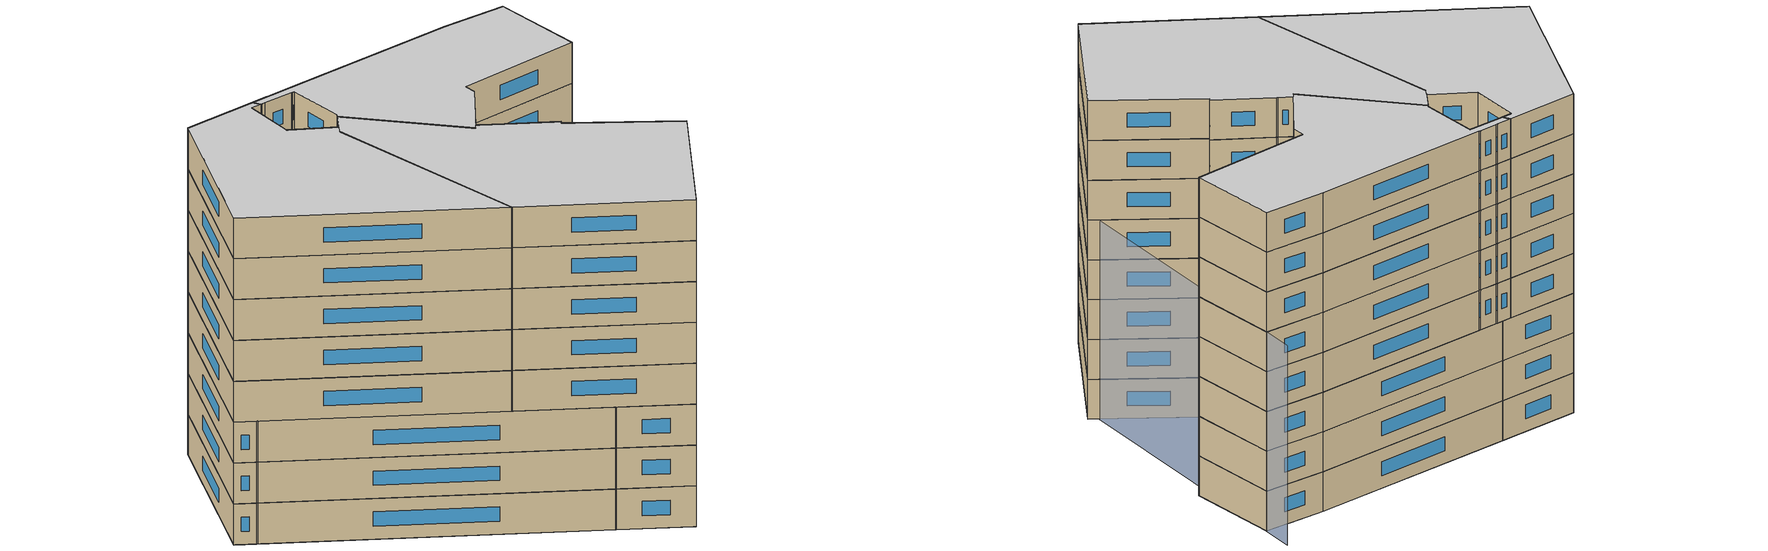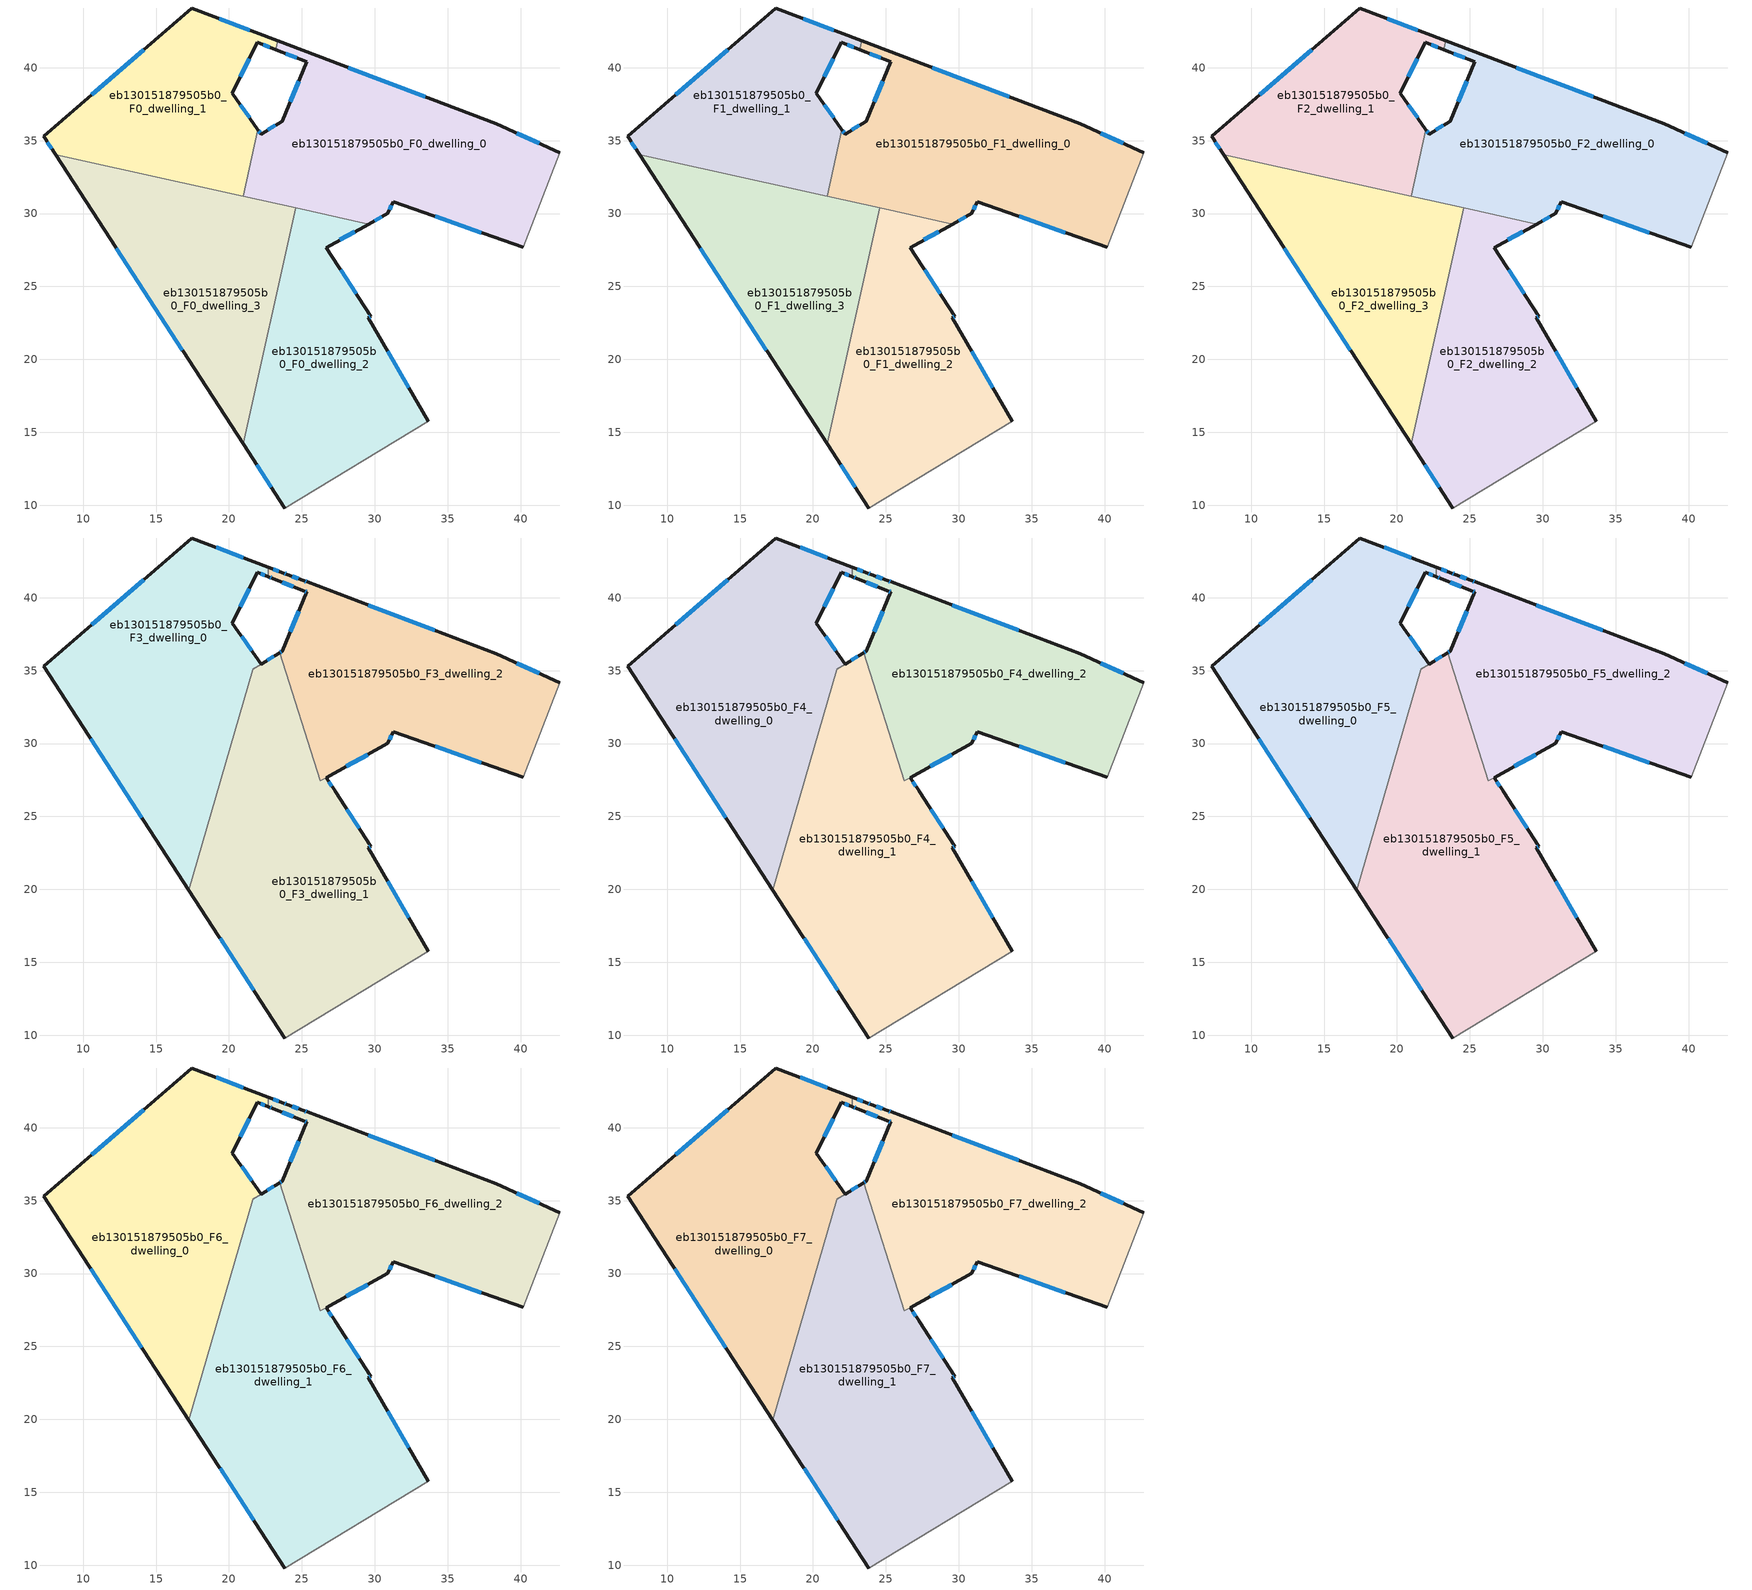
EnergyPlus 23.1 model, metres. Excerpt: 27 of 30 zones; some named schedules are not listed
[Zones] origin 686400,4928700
eb130151879505b0_F0_dwelling_0
 floor ground (EU_floor_Construction): 40.18,27.68 42.69,34.17 38.32,36.16 23.33,41.86 23.2,41.25 25.33,40.4 23.65,36.35 22.2,35.45 21.98,35.76 20.97,31.19 29.58,29.27 30.91,30.01 31.26,30.83 z0
 wall outside (EU_wall_Construction): 21.98,35.76 22.2,35.45 23.65,36.35 25.33,40.4 23.2,41.25 / 23.33,41.86 38.32,36.16 42.69,34.17 / 40.18,27.68 31.26,30.83 30.91,30.01 29.58,29.27 z0:3
 wall to eb130151879505b0_F0_dwelling_1 (EU_wall_Construction): 23.2,41.25 23.33,41.86 / 20.97,31.19 21.98,35.76 z0:3
 wall adiabatic (EU_wall_Construction): 42.69,34.17 40.18,27.68 z0:3
 wall to eb130151879505b0_F0_dwelling_2 (EU_wall_Construction): 29.58,29.27 24.57,30.39 z0:3
 wall to eb130151879505b0_F0_dwelling_3 (EU_wall_Construction): 24.57,30.39 20.97,31.19 z0:3
 window (EU_Window_Construction): 22.05,35.66 22.13,35.55 / 22.67,35.74 23.18,36.06 / 24.19,37.66 24.79,39.08 / 24.64,40.67 23.89,40.97 / 28.19,40.01 33.47,38 / 39.74,35.51 41.28,34.81 / 37.28,28.7 34.15,29.81 / 31.14,30.56 31.02,30.27 / 30.47,29.77 30.01,29.51 z0.97:2.03
eb130151879505b0_F0_dwelling_1
 floor ground (EU_floor_Construction): 20.97,31.19 21.98,35.76 20.22,38.27 21.94,41.75 23.2,41.25 23.33,41.86 17.44,44.1 7.29,35.31 8.11,34.04 z0
 wall outside (EU_wall_Construction): 23.2,41.25 21.94,41.75 20.22,38.27 21.98,35.76 / 8.11,34.04 7.29,35.31 17.44,44.1 23.33,41.86 z0:3
 wall to eb130151879505b0_F0_dwelling_3 (EU_wall_Construction): 20.97,31.19 8.11,34.04 z0:3
 window (EU_Window_Construction): 19.35,43.37 21.42,42.58 / 22.79,41.41 22.35,41.58 / 21.38,40.62 20.77,39.4 / 20.79,37.45 21.41,36.57 / 7.84,34.45 7.55,34.9 / 10.58,38.16 14.15,41.25 z0.97:2.03
eb130151879505b0_F0_dwelling_2
 floor ground (EU_floor_Construction): 33.68,15.75 29.55,22.85 29.73,22.96 26.67,27.67 29.58,29.27 24.56,30.39 20.97,14.21 23.83,9.81 z0
 wall outside (EU_wall_Construction): 23.83,9.81 20.97,14.21 / 29.58,29.27 26.67,27.67 29.73,22.96 29.55,22.85 33.68,15.75 z0:3
 wall adiabatic (EU_wall_Construction): 33.68,15.75 23.83,9.81 z0:3
 wall to eb130151879505b0_F0_dwelling_3 (EU_wall_Construction): 20.97,14.21 24.56,30.39 z0:3
 window (EU_Window_Construction): 22.91,11.24 21.9,12.79 / 28.63,28.75 27.61,28.19 / 27.66,26.14 28.74,24.48 / 29.67,22.92 29.61,22.88 / 30.88,20.55 32.34,18.05 z0.97:2.03
eb130151879505b0_F0_dwelling_3
 floor ground (EU_floor_Construction): 20.97,14.21 24.56,30.39 8.11,34.04 z0
 wall outside (EU_wall_Construction): 20.97,14.21 8.11,34.04 z0:3
 window (EU_Window_Construction): 16.8,20.64 12.28,27.61 z0.97:2.03
eb130151879505b0_F1_dwelling_0
 floor to eb130151879505b0_F0_dwelling_0 (EU_floor_Construction): 40.18,27.68 42.69,34.17 38.32,36.16 23.33,41.86 23.2,41.25 25.33,40.4 23.65,36.35 22.2,35.45 21.98,35.76 20.97,31.19 29.58,29.27 30.91,30.01 31.26,30.83 z3
 wall outside (EU_wall_Construction): 21.98,35.76 22.2,35.45 23.65,36.35 25.33,40.4 23.2,41.25 / 23.33,41.86 38.32,36.16 42.69,34.17 / 40.18,27.68 31.26,30.83 30.91,30.01 29.58,29.27 z3:6
 wall to eb130151879505b0_F1_dwelling_1 (EU_wall_Construction): 23.2,41.25 23.33,41.86 / 20.97,31.19 21.98,35.76 z3:6
 wall adiabatic (EU_wall_Construction): 42.69,34.17 40.18,27.68 z3:6
 wall to eb130151879505b0_F1_dwelling_2 (EU_wall_Construction): 29.58,29.27 24.57,30.39 z3:6
 wall to eb130151879505b0_F1_dwelling_3 (EU_wall_Construction): 24.57,30.39 20.97,31.19 z3:6
 window (EU_Window_Construction): 22.05,35.66 22.13,35.55 / 22.67,35.74 23.18,36.06 / 24.19,37.66 24.79,39.08 / 24.64,40.67 23.89,40.97 / 28.19,40.01 33.47,38 / 39.74,35.51 41.28,34.81 / 37.28,28.7 34.15,29.81 / 31.14,30.56 31.02,30.27 / 30.47,29.77 30.01,29.51 z3.97:5.03
eb130151879505b0_F1_dwelling_1
 floor to eb130151879505b0_F0_dwelling_1 (EU_floor_Construction): 20.97,31.19 21.98,35.76 20.22,38.27 21.94,41.75 23.2,41.25 23.33,41.86 17.44,44.1 7.29,35.31 8.11,34.04 z3
 wall outside (EU_wall_Construction): 23.2,41.25 21.94,41.75 20.22,38.27 21.98,35.76 / 8.11,34.04 7.29,35.31 17.44,44.1 23.33,41.86 z3:6
 wall to eb130151879505b0_F1_dwelling_3 (EU_wall_Construction): 20.97,31.19 8.11,34.04 z3:6
 window (EU_Window_Construction): 19.35,43.37 21.42,42.58 / 22.79,41.41 22.35,41.58 / 21.38,40.62 20.77,39.4 / 20.79,37.45 21.41,36.57 / 7.84,34.45 7.55,34.9 / 10.58,38.16 14.15,41.25 z3.97:5.03
eb130151879505b0_F1_dwelling_2
 floor to eb130151879505b0_F0_dwelling_2 (EU_floor_Construction): 33.68,15.75 29.55,22.85 29.73,22.96 26.67,27.67 29.58,29.27 24.56,30.39 20.97,14.21 23.83,9.81 z3
 wall outside (EU_wall_Construction): 23.83,9.81 20.97,14.21 / 29.58,29.27 26.67,27.67 29.73,22.96 29.55,22.85 33.68,15.75 z3:6
 wall adiabatic (EU_wall_Construction): 33.68,15.75 23.83,9.81 z3:6
 wall to eb130151879505b0_F1_dwelling_3 (EU_wall_Construction): 20.97,14.21 24.56,30.39 z3:6
 window (EU_Window_Construction): 22.91,11.24 21.9,12.79 / 28.63,28.75 27.61,28.19 / 27.66,26.14 28.74,24.48 / 29.67,22.92 29.61,22.88 / 30.88,20.55 32.34,18.05 z3.97:5.03
eb130151879505b0_F1_dwelling_3
 floor to eb130151879505b0_F0_dwelling_3 (EU_floor_Construction): 20.97,14.21 24.56,30.39 8.11,34.04 z3
 wall outside (EU_wall_Construction): 20.97,14.21 8.11,34.04 z3:6
 window (EU_Window_Construction): 16.8,20.64 12.28,27.61 z3.97:5.03
eb130151879505b0_F2_dwelling_0
 floor to eb130151879505b0_F1_dwelling_0 (EU_floor_Construction): 40.18,27.68 42.69,34.17 38.32,36.16 23.33,41.86 23.2,41.25 25.33,40.4 23.65,36.35 22.2,35.45 21.98,35.76 20.97,31.19 29.58,29.27 30.91,30.01 31.26,30.83 z6
 wall outside (EU_wall_Construction): 21.98,35.76 22.2,35.45 23.65,36.35 25.33,40.4 23.2,41.25 / 23.33,41.86 38.32,36.16 42.69,34.17 / 40.18,27.68 31.26,30.83 30.91,30.01 29.58,29.27 z6:9
 wall to eb130151879505b0_F2_dwelling_1 (EU_wall_Construction): 23.2,41.25 23.33,41.86 / 20.97,31.19 21.98,35.76 z6:9
 wall adiabatic (EU_wall_Construction): 42.69,34.17 40.18,27.68 z6:9
 wall to eb130151879505b0_F2_dwelling_2 (EU_wall_Construction): 29.58,29.27 24.57,30.39 z6:9
 wall to eb130151879505b0_F2_dwelling_3 (EU_wall_Construction): 24.57,30.39 20.97,31.19 z6:9
 window (EU_Window_Construction): 22.05,35.66 22.13,35.55 / 22.67,35.74 23.18,36.06 / 24.19,37.66 24.79,39.08 / 24.64,40.67 23.89,40.97 / 28.19,40.01 33.47,38 / 39.74,35.51 41.28,34.81 / 37.28,28.7 34.15,29.81 / 31.14,30.56 31.02,30.27 / 30.47,29.77 30.01,29.51 z6.97:8.03
eb130151879505b0_F2_dwelling_1
 floor to eb130151879505b0_F1_dwelling_1 (EU_floor_Construction): 20.97,31.19 21.98,35.76 20.22,38.27 21.94,41.75 23.2,41.25 23.33,41.86 17.44,44.1 7.29,35.31 8.11,34.04 z6
 wall outside (EU_wall_Construction): 23.2,41.25 21.94,41.75 20.22,38.27 21.98,35.76 / 8.11,34.04 7.29,35.31 17.44,44.1 23.33,41.86 z6:9
 wall to eb130151879505b0_F2_dwelling_3 (EU_wall_Construction): 20.97,31.19 8.11,34.04 z6:9
 window (EU_Window_Construction): 19.35,43.37 21.42,42.58 / 22.79,41.41 22.35,41.58 / 21.38,40.62 20.77,39.4 / 20.79,37.45 21.41,36.57 / 7.84,34.45 7.55,34.9 / 10.58,38.16 14.15,41.25 z6.97:8.03
eb130151879505b0_F2_dwelling_2
 floor to eb130151879505b0_F1_dwelling_2 (EU_floor_Construction): 33.68,15.75 29.55,22.85 29.73,22.96 26.67,27.67 29.58,29.27 24.56,30.39 20.97,14.21 23.83,9.81 z6
 wall outside (EU_wall_Construction): 23.83,9.81 20.97,14.21 / 29.58,29.27 26.67,27.67 29.73,22.96 29.55,22.85 33.68,15.75 z6:9
 wall adiabatic (EU_wall_Construction): 33.68,15.75 23.83,9.81 z6:9
 wall to eb130151879505b0_F2_dwelling_3 (EU_wall_Construction): 20.97,14.21 24.56,30.39 z6:9
 window (EU_Window_Construction): 22.91,11.24 21.9,12.79 / 28.63,28.75 27.61,28.19 / 27.66,26.14 28.74,24.48 / 29.67,22.92 29.61,22.88 / 30.88,20.55 32.34,18.05 z6.97:8.03
eb130151879505b0_F2_dwelling_3
 floor to eb130151879505b0_F1_dwelling_3 (EU_floor_Construction): 20.97,14.21 24.56,30.39 8.11,34.04 z6
 wall outside (EU_wall_Construction): 20.97,14.21 8.11,34.04 z6:9
 window (EU_Window_Construction): 16.8,20.64 12.28,27.61 z6.97:8.03
eb130151879505b0_F3_dwelling_0
 floor to eb130151879505b0_F2_dwelling_1 (EU_floor_Construction): 20.52,31.28 21.62,35.08 21.87,35.23 21.98,35.76 20.22,38.27 21.94,41.75 22.68,41.45 22.68,42.1 17.44,44.1 7.29,35.31 8.11,34.04 z9
 floor to eb130151879505b0_F2_dwelling_3 (EU_floor_Construction): 17.25,19.95 20.52,31.28 8.11,34.04 z9
 floor to eb130151879505b0_F2_dwelling_0 (EU_floor_Construction): 22.15,35.41 22.2,35.45 21.98,35.76 21.87,35.23 z9
 wall outside (EU_wall_Construction): 22.68,41.45 21.94,41.75 20.22,38.27 22.2,35.45 / 17.25,19.95 7.29,35.31 17.44,44.1 22.68,42.1 z9:12
 wall to eb130151879505b0_F3_dwelling_2 (EU_wall_Construction): 22.68,42.1 22.68,41.45 z9:12
 wall to eb130151879505b0_F3_dwelling_1 (EU_wall_Construction): 22.2,35.45 21.62,35.08 17.25,19.95 z9:12
 window (EU_Window_Construction): 22.44,41.55 22.18,41.65 / 21.38,40.62 20.77,39.4 / 20.86,37.35 21.56,36.36 / 14.02,24.93 10.52,30.33 / 10.58,38.16 14.15,41.25 / 19.14,43.45 20.98,42.75 z9.97:11.03
eb130151879505b0_F3_dwelling_1
 floor to eb130151879505b0_F2_dwelling_2 (EU_floor_Construction): 33.68,15.75 29.55,22.85 29.73,22.96 27.28,26.72 27.24,26.79 26.67,27.67 26.25,27.44 25.38,30.21 24.56,30.39 20.98,14.21 23.83,9.81 z9
 floor to eb130151879505b0_F2_dwelling_0 (EU_floor_Construction): 25.38,30.21 23.48,36.24 22.2,35.45 21.87,35.23 20.97,31.19 z9
 floor to eb130151879505b0_F2_dwelling_1 (EU_floor_Construction): 20.97,31.19 21.87,35.23 21.62,35.08 20.52,31.28 z9
 floor to eb130151879505b0_F2_dwelling_3 (EU_floor_Construction): 20.98,14.21 24.56,30.39 20.52,31.28 17.25,19.95 z9
 wall outside (EU_wall_Construction): 23.83,9.81 17.25,19.95 / 22.21,35.45 23.48,36.24 / 26.67,27.67 27.24,26.79 27.28,26.72 29.73,22.96 29.55,22.85 33.68,15.75 z9:12
 wall adiabatic (EU_wall_Construction): 33.68,15.75 23.83,9.81 z9:12
 wall to eb130151879505b0_F3_dwelling_2 (EU_wall_Construction): 23.48,36.24 26.25,27.44 26.67,27.67 z9:12
 window (EU_Window_Construction): 29.67,22.92 29.61,22.88 / 30.88,20.55 32.34,18.05 / 21.7,13.1 19.39,16.66 / 22.62,35.71 23.07,35.99 / 26.85,27.38 27.05,27.07 / 28.08,25.5 28.94,24.18 z9.97:11.03
eb130151879505b0_F3_dwelling_2
 floor to eb130151879505b0_F2_dwelling_0 (EU_floor_Construction): 40.18,27.68 42.69,34.17 38.32,36.16 25.35,41.09 25.17,41.16 23.93,41.63 23.76,41.69 23.33,41.85 23.2,41.25 25.09,40.49 25.15,40.47 25.33,40.4 23.65,36.35 23.48,36.24 25.38,30.21 29.58,29.27 30.91,30.01 31.26,30.83 z9
 floor to eb130151879505b0_F2_dwelling_1 (EU_floor_Construction): 23.2,41.25 23.33,41.85 22.68,42.1 22.68,41.45 22.7,41.45 22.83,41.39 22.96,41.34 z9
 floor to eb130151879505b0_F2_dwelling_2 (EU_floor_Construction): 29.58,29.27 25.38,30.21 26.25,27.44 z9
 wall outside (EU_wall_Construction): 23.48,36.24 23.65,36.35 25.33,40.4 25.2,40.45 25.09,40.49 22.96,41.34 22.76,41.42 22.68,41.45 / 22.68,42.1 23.76,41.69 23.93,41.63 25.17,41.16 25.35,41.09 38.32,36.16 42.69,34.17 / 40.18,27.68 31.26,30.83 30.91,30.01 26.66,27.67 z9:12
 wall adiabatic (EU_wall_Construction): 42.69,34.17 40.18,27.68 z9:12
 window (EU_Window_Construction): 23.53,36.28 23.59,36.31 / 24.19,37.66 24.79,39.08 / 25.29,40.41 25.24,40.43 / 24.4,40.77 23.66,41.06 / 22.9,41.37 22.82,41.39 / 23.03,41.97 23.41,41.82 / 23.82,41.67 23.88,41.65 / 24.33,41.48 24.77,41.31 / 25.23,41.14 25.29,41.11 / 29.56,39.49 34.12,37.76 / 39.74,35.51 41.28,34.81 / 37.28,28.7 34.15,29.81 / 31.14,30.56 31.02,30.27 / 29.53,29.25 28.04,28.43 z9.97:11.03
eb130151879505b0_F4_dwelling_0
 floor to eb130151879505b0_F3_dwelling_0 (EU_floor_Construction): 17.25,19.95 21.62,35.08 22.2,35.45 20.22,38.27 21.94,41.75 22.68,41.45 22.68,42.1 17.44,44.1 7.29,35.31 z12
 wall outside (EU_wall_Construction): 22.68,41.45 21.94,41.75 20.22,38.27 22.2,35.45 / 17.25,19.95 7.29,35.31 17.44,44.1 22.68,42.1 z12:15
 wall to eb130151879505b0_F4_dwelling_2 (EU_wall_Construction): 22.68,42.1 22.68,41.45 z12:15
 wall to eb130151879505b0_F4_dwelling_1 (EU_wall_Construction): 22.2,35.45 21.62,35.08 17.25,19.95 z12:15
 window (EU_Window_Construction): 22.44,41.55 22.18,41.65 / 21.38,40.62 20.77,39.4 / 20.86,37.35 21.56,36.36 / 14.02,24.93 10.52,30.33 / 10.58,38.16 14.15,41.25 / 19.14,43.45 20.98,42.75 z12.97:14.03
eb130151879505b0_F4_dwelling_1
 floor to eb130151879505b0_F3_dwelling_1 (EU_floor_Construction): 33.68,15.75 29.55,22.85 29.73,22.96 27.28,26.72 27.24,26.79 26.67,27.67 26.25,27.44 23.48,36.24 22.21,35.45 21.62,35.08 17.25,19.95 23.83,9.81 z12
 wall outside (EU_wall_Construction): 23.83,9.81 17.25,19.95 / 22.21,35.45 23.48,36.24 / 26.67,27.67 27.24,26.79 27.28,26.72 29.73,22.96 29.55,22.85 33.68,15.75 z12:15
 wall adiabatic (EU_wall_Construction): 33.68,15.75 23.83,9.81 z12:15
 wall to eb130151879505b0_F4_dwelling_2 (EU_wall_Construction): 23.48,36.24 26.25,27.44 26.67,27.67 z12:15
 window (EU_Window_Construction): 29.67,22.92 29.61,22.88 / 30.88,20.55 32.34,18.05 / 21.7,13.1 19.39,16.66 / 22.62,35.71 23.07,35.99 / 26.85,27.38 27.05,27.07 / 28.08,25.5 28.94,24.18 z12.97:14.03
eb130151879505b0_F4_dwelling_2
 floor to eb130151879505b0_F3_dwelling_2 (EU_floor_Construction): 40.18,27.68 42.69,34.17 38.32,36.16 25.35,41.09 25.17,41.16 23.93,41.63 23.76,41.69 22.68,42.1 22.68,41.45 22.76,41.42 22.96,41.34 25.09,40.49 25.2,40.45 25.33,40.4 23.65,36.35 23.48,36.24 26.25,27.44 30.91,30.01 31.26,30.83 z12
 wall outside (EU_wall_Construction): 23.48,36.24 23.65,36.35 25.33,40.4 25.2,40.45 25.09,40.49 22.96,41.34 22.76,41.42 22.68,41.45 / 22.68,42.1 23.76,41.69 23.93,41.63 25.17,41.16 25.35,41.09 38.32,36.16 42.69,34.17 / 40.18,27.68 31.26,30.83 30.91,30.01 26.66,27.67 z12:15
 wall adiabatic (EU_wall_Construction): 42.69,34.17 40.18,27.68 z12:15
 window (EU_Window_Construction): 23.53,36.28 23.59,36.31 / 24.19,37.66 24.79,39.08 / 25.29,40.41 25.24,40.43 / 24.4,40.77 23.66,41.06 / 22.9,41.37 22.82,41.39 / 23.03,41.97 23.41,41.82 / 23.82,41.67 23.88,41.65 / 24.33,41.48 24.77,41.31 / 25.23,41.14 25.29,41.11 / 29.56,39.49 34.12,37.76 / 39.74,35.51 41.28,34.81 / 37.28,28.7 34.15,29.81 / 31.14,30.56 31.02,30.27 / 29.53,29.25 28.04,28.43 z12.97:14.03
eb130151879505b0_F5_dwelling_0
 floor to eb130151879505b0_F4_dwelling_0 (EU_floor_Construction): 17.25,19.95 21.62,35.08 22.2,35.45 20.22,38.27 21.94,41.75 22.68,41.45 22.68,42.1 17.44,44.1 7.29,35.31 z15
 wall outside (EU_wall_Construction): 22.68,41.45 21.94,41.75 20.22,38.27 22.2,35.45 / 17.25,19.95 7.29,35.31 17.44,44.1 22.68,42.1 z15:18
 wall to eb130151879505b0_F5_dwelling_2 (EU_wall_Construction): 22.68,42.1 22.68,41.45 z15:18
 wall to eb130151879505b0_F5_dwelling_1 (EU_wall_Construction): 22.2,35.45 21.62,35.08 17.25,19.95 z15:18
 window (EU_Window_Construction): 22.44,41.55 22.18,41.65 / 21.38,40.62 20.77,39.4 / 20.86,37.35 21.56,36.36 / 14.02,24.93 10.52,30.33 / 10.58,38.16 14.15,41.25 / 19.14,43.45 20.98,42.75 z15.97:17.03
eb130151879505b0_F5_dwelling_1
 floor to eb130151879505b0_F4_dwelling_1 (EU_floor_Construction): 33.68,15.75 29.55,22.85 29.73,22.96 27.28,26.72 27.24,26.79 26.67,27.67 26.25,27.44 23.48,36.24 22.21,35.45 21.62,35.08 17.25,19.95 23.83,9.81 z15
 wall outside (EU_wall_Construction): 23.83,9.81 17.25,19.95 / 22.21,35.45 23.48,36.24 / 26.67,27.67 27.24,26.79 27.28,26.72 29.73,22.96 29.55,22.85 33.68,15.75 z15:18
 wall adiabatic (EU_wall_Construction): 33.68,15.75 23.83,9.81 z15:18
 wall to eb130151879505b0_F5_dwelling_2 (EU_wall_Construction): 23.48,36.24 26.25,27.44 26.67,27.67 z15:18
 window (EU_Window_Construction): 29.67,22.92 29.61,22.88 / 30.88,20.55 32.34,18.05 / 21.7,13.1 19.39,16.66 / 22.62,35.71 23.07,35.99 / 26.85,27.38 27.05,27.07 / 28.08,25.5 28.94,24.18 z15.97:17.03
eb130151879505b0_F5_dwelling_2
 floor to eb130151879505b0_F4_dwelling_2 (EU_floor_Construction): 40.18,27.68 42.69,34.17 38.32,36.16 25.35,41.09 25.17,41.16 23.93,41.63 23.76,41.69 22.68,42.1 22.68,41.45 22.76,41.42 22.96,41.34 25.09,40.49 25.2,40.45 25.33,40.4 23.65,36.35 23.48,36.24 26.25,27.44 30.91,30.01 31.26,30.83 z15
 wall outside (EU_wall_Construction): 23.48,36.24 23.65,36.35 25.33,40.4 25.2,40.45 25.09,40.49 22.96,41.34 22.76,41.42 22.68,41.45 / 22.68,42.1 23.76,41.69 23.93,41.63 25.17,41.16 25.35,41.09 38.32,36.16 42.69,34.17 / 40.18,27.68 31.26,30.83 30.91,30.01 26.66,27.67 z15:18
 wall adiabatic (EU_wall_Construction): 42.69,34.17 40.18,27.68 z15:18
 window (EU_Window_Construction): 23.53,36.28 23.59,36.31 / 24.19,37.66 24.79,39.08 / 25.29,40.41 25.24,40.43 / 24.4,40.77 23.66,41.06 / 22.9,41.37 22.82,41.39 / 23.03,41.97 23.41,41.82 / 23.82,41.67 23.88,41.65 / 24.33,41.48 24.77,41.31 / 25.23,41.14 25.29,41.11 / 29.56,39.49 34.12,37.76 / 39.74,35.51 41.28,34.81 / 37.28,28.7 34.15,29.81 / 31.14,30.56 31.02,30.27 / 29.53,29.25 28.04,28.43 z15.97:17.03
eb130151879505b0_F6_dwelling_0
 floor to eb130151879505b0_F5_dwelling_0 (EU_floor_Construction): 17.25,19.95 21.62,35.08 22.2,35.45 20.22,38.27 21.94,41.75 22.68,41.45 22.68,42.1 17.44,44.1 7.29,35.31 z18
 wall outside (EU_wall_Construction): 22.68,41.45 21.94,41.75 20.22,38.27 22.2,35.45 / 17.25,19.95 7.29,35.31 17.44,44.1 22.68,42.1 z18:21
 wall to eb130151879505b0_F6_dwelling_2 (EU_wall_Construction): 22.68,42.1 22.68,41.45 z18:21
 wall to eb130151879505b0_F6_dwelling_1 (EU_wall_Construction): 22.2,35.45 21.62,35.08 17.25,19.95 z18:21
 window (EU_Window_Construction): 22.44,41.55 22.18,41.65 / 21.38,40.62 20.77,39.4 / 20.86,37.35 21.56,36.36 / 14.02,24.93 10.52,30.33 / 10.58,38.16 14.15,41.25 / 19.14,43.45 20.98,42.75 z18.97:20.03
eb130151879505b0_F6_dwelling_1
 floor to eb130151879505b0_F5_dwelling_1 (EU_floor_Construction): 33.68,15.75 29.55,22.85 29.73,22.96 27.28,26.72 27.24,26.79 26.67,27.67 26.25,27.44 23.48,36.24 22.21,35.45 21.62,35.08 17.25,19.95 23.83,9.81 z18
 wall outside (EU_wall_Construction): 23.83,9.81 17.25,19.95 / 22.21,35.45 23.48,36.24 / 26.67,27.67 27.24,26.79 27.28,26.72 29.73,22.96 29.55,22.85 33.68,15.75 z18:21
 wall adiabatic (EU_wall_Construction): 33.68,15.75 23.83,9.81 z18:21
 wall to eb130151879505b0_F6_dwelling_2 (EU_wall_Construction): 23.48,36.24 26.25,27.44 26.67,27.67 z18:21
 window (EU_Window_Construction): 29.67,22.92 29.61,22.88 / 30.88,20.55 32.34,18.05 / 21.7,13.1 19.39,16.66 / 22.62,35.71 23.07,35.99 / 26.85,27.38 27.05,27.07 / 28.08,25.5 28.94,24.18 z18.97:20.03
eb130151879505b0_F6_dwelling_2
 floor to eb130151879505b0_F5_dwelling_2 (EU_floor_Construction): 40.18,27.68 42.69,34.17 38.32,36.16 25.35,41.09 25.17,41.16 23.93,41.63 23.76,41.69 22.68,42.1 22.68,41.45 22.76,41.42 22.96,41.34 25.09,40.49 25.2,40.45 25.33,40.4 23.65,36.35 23.48,36.24 26.25,27.44 30.91,30.01 31.26,30.83 z18
 wall outside (EU_wall_Construction): 23.48,36.24 23.65,36.35 25.33,40.4 25.2,40.45 25.09,40.49 22.96,41.34 22.76,41.42 22.68,41.45 / 22.68,42.1 23.76,41.69 23.93,41.63 25.17,41.16 25.35,41.09 38.32,36.16 42.69,34.17 / 40.18,27.68 31.26,30.83 30.91,30.01 26.66,27.67 z18:21
 wall adiabatic (EU_wall_Construction): 42.69,34.17 40.18,27.68 z18:21
 window (EU_Window_Construction): 23.53,36.28 23.59,36.31 / 24.19,37.66 24.79,39.08 / 25.29,40.41 25.24,40.43 / 24.4,40.77 23.66,41.06 / 22.9,41.37 22.82,41.39 / 23.03,41.97 23.41,41.82 / 23.82,41.67 23.88,41.65 / 24.33,41.48 24.77,41.31 / 25.23,41.14 25.29,41.11 / 29.56,39.49 34.12,37.76 / 39.74,35.51 41.28,34.81 / 37.28,28.7 34.15,29.81 / 31.14,30.56 31.02,30.27 / 29.53,29.25 28.04,28.43 z18.97:20.03
eb130151879505b0_F7_dwelling_0
 floor to eb130151879505b0_F6_dwelling_0 (EU_floor_Construction): 17.25,19.95 21.62,35.08 22.2,35.45 20.22,38.27 21.94,41.75 22.68,41.45 22.68,42.1 17.44,44.1 7.29,35.31 z21
 wall outside (EU_wall_Construction): 22.68,41.45 21.94,41.75 20.22,38.27 22.2,35.45 / 17.25,19.95 7.29,35.31 17.44,44.1 22.68,42.1 z21:24
 wall to eb130151879505b0_F7_dwelling_2 (EU_wall_Construction): 22.68,42.1 22.68,41.45 z21:24
 wall to eb130151879505b0_F7_dwelling_1 (EU_wall_Construction): 22.2,35.45 21.62,35.08 17.25,19.95 z21:24
 window (EU_Window_Construction): 22.44,41.55 22.18,41.65 / 21.38,40.62 20.77,39.4 / 20.86,37.35 21.56,36.36 / 14.02,24.93 10.52,30.33 / 10.58,38.16 14.15,41.25 / 19.14,43.45 20.98,42.75 z21.97:23.03
 ceiling to eb130151879505b0_F8_dwelling_0 (EU_floor_Construction): 22.68,42.1 22.68,41.45 21.94,41.75 20.22,38.27 22.2,35.45 21.62,35.08 17.25,19.95 7.29,35.31 17.44,44.1 z24
eb130151879505b0_F7_dwelling_1
 floor to eb130151879505b0_F6_dwelling_1 (EU_floor_Construction): 33.68,15.75 29.55,22.85 29.73,22.96 27.28,26.72 27.24,26.79 26.67,27.67 26.25,27.44 23.48,36.24 22.21,35.45 21.62,35.08 17.25,19.95 23.83,9.81 z21
 wall outside (EU_wall_Construction): 23.83,9.81 17.25,19.95 / 22.21,35.45 23.48,36.24 / 26.67,27.67 27.24,26.79 27.28,26.72 29.73,22.96 29.55,22.85 33.68,15.75 z21:24
 wall adiabatic (EU_wall_Construction): 33.68,15.75 23.83,9.81 z21:24
 wall to eb130151879505b0_F7_dwelling_2 (EU_wall_Construction): 23.48,36.24 26.25,27.44 26.67,27.67 z21:24
 window (EU_Window_Construction): 29.67,22.92 29.61,22.88 / 30.88,20.55 32.34,18.05 / 21.7,13.1 19.39,16.66 / 22.62,35.71 23.07,35.99 / 26.85,27.38 27.05,27.07 / 28.08,25.5 28.94,24.18 z21.97:23.03
 ceiling to eb130151879505b0_F8_dwelling_1 (EU_floor_Construction): 23.48,36.24 26.25,27.44 26.67,27.67 27.24,26.79 27.28,26.72 29.73,22.96 29.55,22.85 33.68,15.75 23.83,9.81 17.25,19.95 21.62,35.08 22.21,35.45 z24
eb130151879505b0_F7_dwelling_2
 floor to eb130151879505b0_F6_dwelling_2 (EU_floor_Construction): 40.18,27.68 42.69,34.17 38.32,36.16 25.35,41.09 25.17,41.16 23.93,41.63 23.76,41.69 22.68,42.1 22.68,41.45 22.76,41.42 22.96,41.34 25.09,40.49 25.2,40.45 25.33,40.4 23.65,36.35 23.48,36.24 26.25,27.44 30.91,30.01 31.26,30.83 z21
 wall outside (EU_wall_Construction): 23.48,36.24 23.65,36.35 25.33,40.4 25.2,40.45 25.09,40.49 22.96,41.34 22.76,41.42 22.68,41.45 / 22.68,42.1 23.76,41.69 23.93,41.63 25.17,41.16 25.35,41.09 38.32,36.16 42.69,34.17 / 40.18,27.68 31.26,30.83 30.91,30.01 26.66,27.67 z21:24
 wall adiabatic (EU_wall_Construction): 42.69,34.17 40.18,27.68 z21:24
 window (EU_Window_Construction): 23.53,36.28 23.59,36.31 / 24.19,37.66 24.79,39.08 / 25.29,40.41 25.24,40.43 / 24.4,40.77 23.66,41.06 / 22.9,41.37 22.82,41.39 / 23.03,41.97 23.41,41.82 / 23.82,41.67 23.88,41.65 / 24.33,41.48 24.77,41.31 / 25.23,41.14 25.29,41.11 / 29.56,39.49 34.12,37.76 / 39.74,35.51 41.28,34.81 / 37.28,28.7 34.15,29.81 / 31.14,30.56 31.02,30.27 / 29.53,29.25 28.04,28.43 z21.97:23.03
 ceiling to eb130151879505b0_F8_dwelling_2 (EU_floor_Construction): 38.32,36.16 42.69,34.17 40.18,27.68 31.26,30.83 30.91,30.01 26.25,27.44 23.48,36.24 23.65,36.35 25.33,40.4 25.2,40.45 25.09,40.49 22.96,41.34 22.76,41.42 22.68,41.45 22.68,42.1 23.76,41.69 23.93,41.63 25.17,41.16 25.35,41.09 z24
shading: 33.27,16.43 43.86,36.36 z0:15
[Building]
EU S2 Campaign: North Axis=0; Terrain=City; Solar Distribution=FullExterior
[Site:Location]
Bologna: Latitude=44.5; Longitude=11.25; Time Zone=1; Elevation=37
[SizingPeriod:WeatherFileDays]
AnnualSizingPeriod: Begin Month=1; Begin Day of Month=1; End Month=12; End Day of Month=31; Day of Week for Start Day=Monday; Use Weather File Daylight Saving Period=No; Use Weather File Rain and Snow Indicators=No
[MATERIAL]
EU_InternalMass_Material: Roughness=MediumRough; Thickness=0.1; Conductivity=1; Density=1800; Specific Heat=900; Thermal Absorptance=0.9; Solar Absorptance=0.7; Visible Absorptance=0.7
[MATERIAL:NOMASS] Roughness=MediumRough; Thermal Absorptance=0.9; Solar Absorptance=0.7; Visible Absorptance=0.7
Name | Thermal Resistance
EU_wall_NoMass | 0.779417
EU_floor_NoMass | 0.588222
[WINDOWMATERIAL:SIMPLEGLAZINGSYSTEM]
EU_Window_SimpleGlazing: UFactor=5.16242; Solar Heat Gain Coefficient=0.85; Visible Transmittance=0.85
[CONSTRUCTION]
EU_wall_Construction: EU_wall_NoMass
EU_floor_Construction: EU_floor_NoMass
EU_InternalMass_Construction: EU_InternalMass_Material
EU_Window_Construction: EU_Window_SimpleGlazing
[ZONE] Type=1; Multiplier=1; Ceiling Height=autocalculate; Floor Area=autocalculate; Part of Total Floor Area=Yes
Name | Volume
eb130151879505b0_F0_dwelling_0; eb130151879505b0_F1_dwelling_0; eb130151879505b0_F2_dwelling_0 | 498.383
eb130151879505b0_F3_dwelling_0; eb130151879505b0_F4_dwelling_0; eb130151879505b0_F5_dwelling_0; eb130151879505b0_F6_dwelling_0; eb130151879505b0_F7_dwelling_0 | 559.162
eb130151879505b0_F0_dwelling_1; eb130151879505b0_F1_dwelling_1; eb130151879505b0_F2_dwelling_1 | 339.423
eb130151879505b0_F3_dwelling_1 | 646.542
eb130151879505b0_F4_dwelling_1; eb130151879505b0_F5_dwelling_1; eb130151879505b0_F6_dwelling_1; eb130151879505b0_F7_dwelling_1 | 646.556
eb130151879505b0_F0_dwelling_2; eb130151879505b0_F1_dwelling_2; eb130151879505b0_F2_dwelling_2 | 418.902
eb130151879505b0_F3_dwelling_2; eb130151879505b0_F4_dwelling_2; eb130151879505b0_F5_dwelling_2; eb130151879505b0_F6_dwelling_2; eb130151879505b0_F7_dwelling_2 | 469.853
eb130151879505b0_F0_dwelling_3; eb130151879505b0_F1_dwelling_3; eb130151879505b0_F2_dwelling_3 | 418.91
[INTERNALMASS] Construction=EU_InternalMass_Construction
Name | Zone or ZoneList | Surface Area
eb130151879505b0_F0_dwelling_0_EU_InternalMass | eb130151879505b0_F0_dwelling_0 | 166.128
eb130151879505b0_F0_dwelling_1_EU_InternalMass | eb130151879505b0_F0_dwelling_1 | 113.141
eb130151879505b0_F0_dwelling_2_EU_InternalMass | eb130151879505b0_F0_dwelling_2 | 139.634
eb130151879505b0_F0_dwelling_3_EU_InternalMass | eb130151879505b0_F0_dwelling_3 | 139.637
eb130151879505b0_F1_dwelling_0_EU_InternalMass | eb130151879505b0_F1_dwelling_0 | 166.128
eb130151879505b0_F1_dwelling_1_EU_InternalMass | eb130151879505b0_F1_dwelling_1 | 113.141
eb130151879505b0_F1_dwelling_2_EU_InternalMass | eb130151879505b0_F1_dwelling_2 | 139.634
eb130151879505b0_F1_dwelling_3_EU_InternalMass | eb130151879505b0_F1_dwelling_3 | 139.637
eb130151879505b0_F2_dwelling_0_EU_InternalMass | eb130151879505b0_F2_dwelling_0 | 166.128
eb130151879505b0_F2_dwelling_1_EU_InternalMass | eb130151879505b0_F2_dwelling_1 | 113.141
eb130151879505b0_F2_dwelling_2_EU_InternalMass | eb130151879505b0_F2_dwelling_2 | 139.634
eb130151879505b0_F2_dwelling_3_EU_InternalMass | eb130151879505b0_F2_dwelling_3 | 139.637
eb130151879505b0_F3_dwelling_0_EU_InternalMass | eb130151879505b0_F3_dwelling_0 | 186.386
eb130151879505b0_F3_dwelling_1_EU_InternalMass | eb130151879505b0_F3_dwelling_1 | 215.523
eb130151879505b0_F3_dwelling_2_EU_InternalMass | eb130151879505b0_F3_dwelling_2 | 156.629
eb130151879505b0_F4_dwelling_0_EU_InternalMass | eb130151879505b0_F4_dwelling_0 | 186.386
eb130151879505b0_F4_dwelling_1_EU_InternalMass | eb130151879505b0_F4_dwelling_1 | 215.523
eb130151879505b0_F4_dwelling_2_EU_InternalMass | eb130151879505b0_F4_dwelling_2 | 156.629
eb130151879505b0_F5_dwelling_0_EU_InternalMass | eb130151879505b0_F5_dwelling_0 | 186.386
eb130151879505b0_F5_dwelling_1_EU_InternalMass | eb130151879505b0_F5_dwelling_1 | 215.523
eb130151879505b0_F5_dwelling_2_EU_InternalMass | eb130151879505b0_F5_dwelling_2 | 156.629
eb130151879505b0_F6_dwelling_0_EU_InternalMass | eb130151879505b0_F6_dwelling_0 | 186.386
eb130151879505b0_F6_dwelling_1_EU_InternalMass | eb130151879505b0_F6_dwelling_1 | 215.523
eb130151879505b0_F6_dwelling_2_EU_InternalMass | eb130151879505b0_F6_dwelling_2 | 156.629
eb130151879505b0_F7_dwelling_0_EU_InternalMass | eb130151879505b0_F7_dwelling_0 | 186.386
eb130151879505b0_F7_dwelling_1_EU_InternalMass | eb130151879505b0_F7_dwelling_1 | 215.523
eb130151879505b0_F7_dwelling_2_EU_InternalMass | eb130151879505b0_F7_dwelling_2 | 156.629
[OTHEREQUIPMENT] Fuel Type=Electricity; Design Level Calculation Method=Watts/Area; Power per Zone Floor Area=1; Fraction Latent=0; Fraction Radiant=0; Fraction Lost=0; Carbon Dioxide Generation Rate=0; EndUse Subcategory=EU_Step8_InternalGains
Name | Zone or ZoneList or Space or SpaceList | Schedule
EU_Step8_InternalGain_eb130151879505b0_F0_dwelling_0_f000 | eb130151879505b0_F0_dwelling_0 | EU_Step8_GainSchedule_eb130151879505b0_F0_dwelling_0_f000
EU_Step8_InternalGain_eb130151879505b0_F0_dwelling_1_f000 | eb130151879505b0_F0_dwelling_1 | EU_Step8_GainSchedule_eb130151879505b0_F0_dwelling_1_f000
EU_Step8_InternalGain_eb130151879505b0_F0_dwelling_2_f000 | eb130151879505b0_F0_dwelling_2 | EU_Step8_GainSchedule_eb130151879505b0_F0_dwelling_2_f000
EU_Step8_InternalGain_eb130151879505b0_F0_dwelling_3_f000 | eb130151879505b0_F0_dwelling_3 | EU_Step8_GainSchedule_eb130151879505b0_F0_dwelling_3_f000
EU_Step8_InternalGain_eb130151879505b0_F1_dwelling_0_f000 | eb130151879505b0_F1_dwelling_0 | EU_Step8_GainSchedule_eb130151879505b0_F1_dwelling_0_f000
EU_Step8_InternalGain_eb130151879505b0_F1_dwelling_1_f000 | eb130151879505b0_F1_dwelling_1 | EU_Step8_GainSchedule_eb130151879505b0_F1_dwelling_1_f000
EU_Step8_InternalGain_eb130151879505b0_F1_dwelling_2_f000 | eb130151879505b0_F1_dwelling_2 | EU_Step8_GainSchedule_eb130151879505b0_F1_dwelling_2_f000
EU_Step8_InternalGain_eb130151879505b0_F1_dwelling_3_f000 | eb130151879505b0_F1_dwelling_3 | EU_Step8_GainSchedule_eb130151879505b0_F1_dwelling_3_f000
EU_Step8_InternalGain_eb130151879505b0_F2_dwelling_0_f000 | eb130151879505b0_F2_dwelling_0 | EU_Step8_GainSchedule_eb130151879505b0_F2_dwelling_0_f000
EU_Step8_InternalGain_eb130151879505b0_F2_dwelling_1_f000 | eb130151879505b0_F2_dwelling_1 | EU_Step8_GainSchedule_eb130151879505b0_F2_dwelling_1_f000
EU_Step8_InternalGain_eb130151879505b0_F2_dwelling_2_f000 | eb130151879505b0_F2_dwelling_2 | EU_Step8_GainSchedule_eb130151879505b0_F2_dwelling_2_f000
EU_Step8_InternalGain_eb130151879505b0_F2_dwelling_3_f000 | eb130151879505b0_F2_dwelling_3 | EU_Step8_GainSchedule_eb130151879505b0_F2_dwelling_3_f000
EU_Step8_InternalGain_eb130151879505b0_F3_dwelling_0_f000 | eb130151879505b0_F3_dwelling_0 | EU_Step8_GainSchedule_eb130151879505b0_F3_dwelling_0_f000
EU_Step8_InternalGain_eb130151879505b0_F3_dwelling_1_f000 | eb130151879505b0_F3_dwelling_1 | EU_Step8_GainSchedule_eb130151879505b0_F3_dwelling_1_f000
EU_Step8_InternalGain_eb130151879505b0_F3_dwelling_2_f000 | eb130151879505b0_F3_dwelling_2 | EU_Step8_GainSchedule_eb130151879505b0_F3_dwelling_2_f000
EU_Step8_InternalGain_eb130151879505b0_F4_dwelling_0_f000 | eb130151879505b0_F4_dwelling_0 | EU_Step8_GainSchedule_eb130151879505b0_F4_dwelling_0_f000
EU_Step8_InternalGain_eb130151879505b0_F4_dwelling_1_f000 | eb130151879505b0_F4_dwelling_1 | EU_Step8_GainSchedule_eb130151879505b0_F4_dwelling_1_f000
EU_Step8_InternalGain_eb130151879505b0_F4_dwelling_2_f000 | eb130151879505b0_F4_dwelling_2 | EU_Step8_GainSchedule_eb130151879505b0_F4_dwelling_2_f000
EU_Step8_InternalGain_eb130151879505b0_F5_dwelling_0_f000 | eb130151879505b0_F5_dwelling_0 | EU_Step8_GainSchedule_eb130151879505b0_F5_dwelling_0_f000
EU_Step8_InternalGain_eb130151879505b0_F5_dwelling_1_f000 | eb130151879505b0_F5_dwelling_1 | EU_Step8_GainSchedule_eb130151879505b0_F5_dwelling_1_f000
EU_Step8_InternalGain_eb130151879505b0_F5_dwelling_2_f000 | eb130151879505b0_F5_dwelling_2 | EU_Step8_GainSchedule_eb130151879505b0_F5_dwelling_2_f000
EU_Step8_InternalGain_eb130151879505b0_F6_dwelling_0_f000 | eb130151879505b0_F6_dwelling_0 | EU_Step8_GainSchedule_eb130151879505b0_F6_dwelling_0_f000
EU_Step8_InternalGain_eb130151879505b0_F6_dwelling_1_f000 | eb130151879505b0_F6_dwelling_1 | EU_Step8_GainSchedule_eb130151879505b0_F6_dwelling_1_f000
EU_Step8_InternalGain_eb130151879505b0_F6_dwelling_2_f000 | eb130151879505b0_F6_dwelling_2 | EU_Step8_GainSchedule_eb130151879505b0_F6_dwelling_2_f000
EU_Step8_InternalGain_eb130151879505b0_F7_dwelling_0_f000 | eb130151879505b0_F7_dwelling_0 | EU_Step8_GainSchedule_eb130151879505b0_F7_dwelling_0_f000
EU_Step8_InternalGain_eb130151879505b0_F7_dwelling_1_f000 | eb130151879505b0_F7_dwelling_1 | EU_Step8_GainSchedule_eb130151879505b0_F7_dwelling_1_f000
EU_Step8_InternalGain_eb130151879505b0_F7_dwelling_2_f000 | eb130151879505b0_F7_dwelling_2 | EU_Step8_GainSchedule_eb130151879505b0_F7_dwelling_2_f000
[ZONEVENTILATION:DESIGNFLOWRATE] Schedule=EU_AlwaysOn; Design Flow Rate Calculation Method=AirChanges/Hour; Air Changes per Hour=0.712058; Ventilation Type=Natural; Fan Pressure Rise=0; Fan Total Efficiency=1; Constant Term Coefficient=1; Temperature Term Coefficient=0; Velocity Term Coefficient=0; Velocity Squared Term Coefficient=0; Minimum Indoor Temperature=-100; Maximum Indoor Temperature=100; Delta Temperature=-100; Minimum Outdoor Temperature=-100; Maximum Outdoor Temperature=100; Maximum Wind Speed=40
Name | Zone or ZoneList or Space or SpaceList
EU_ConstantAir_eb130151879505b0_F0_dwelling_0 | eb130151879505b0_F0_dwelling_0
EU_ConstantAir_eb130151879505b0_F0_dwelling_1 | eb130151879505b0_F0_dwelling_1
EU_ConstantAir_eb130151879505b0_F0_dwelling_2 | eb130151879505b0_F0_dwelling_2
EU_ConstantAir_eb130151879505b0_F0_dwelling_3 | eb130151879505b0_F0_dwelling_3
EU_ConstantAir_eb130151879505b0_F1_dwelling_0 | eb130151879505b0_F1_dwelling_0
EU_ConstantAir_eb130151879505b0_F1_dwelling_1 | eb130151879505b0_F1_dwelling_1
EU_ConstantAir_eb130151879505b0_F1_dwelling_2 | eb130151879505b0_F1_dwelling_2
EU_ConstantAir_eb130151879505b0_F1_dwelling_3 | eb130151879505b0_F1_dwelling_3
EU_ConstantAir_eb130151879505b0_F2_dwelling_0 | eb130151879505b0_F2_dwelling_0
EU_ConstantAir_eb130151879505b0_F2_dwelling_1 | eb130151879505b0_F2_dwelling_1
EU_ConstantAir_eb130151879505b0_F2_dwelling_2 | eb130151879505b0_F2_dwelling_2
EU_ConstantAir_eb130151879505b0_F2_dwelling_3 | eb130151879505b0_F2_dwelling_3
EU_ConstantAir_eb130151879505b0_F3_dwelling_0 | eb130151879505b0_F3_dwelling_0
EU_ConstantAir_eb130151879505b0_F3_dwelling_1 | eb130151879505b0_F3_dwelling_1
EU_ConstantAir_eb130151879505b0_F3_dwelling_2 | eb130151879505b0_F3_dwelling_2
EU_ConstantAir_eb130151879505b0_F4_dwelling_0 | eb130151879505b0_F4_dwelling_0
EU_ConstantAir_eb130151879505b0_F4_dwelling_1 | eb130151879505b0_F4_dwelling_1
EU_ConstantAir_eb130151879505b0_F4_dwelling_2 | eb130151879505b0_F4_dwelling_2
EU_ConstantAir_eb130151879505b0_F5_dwelling_0 | eb130151879505b0_F5_dwelling_0
EU_ConstantAir_eb130151879505b0_F5_dwelling_1 | eb130151879505b0_F5_dwelling_1
EU_ConstantAir_eb130151879505b0_F5_dwelling_2 | eb130151879505b0_F5_dwelling_2
EU_ConstantAir_eb130151879505b0_F6_dwelling_0 | eb130151879505b0_F6_dwelling_0
EU_ConstantAir_eb130151879505b0_F6_dwelling_1 | eb130151879505b0_F6_dwelling_1
EU_ConstantAir_eb130151879505b0_F6_dwelling_2 | eb130151879505b0_F6_dwelling_2
EU_ConstantAir_eb130151879505b0_F7_dwelling_0 | eb130151879505b0_F7_dwelling_0
EU_ConstantAir_eb130151879505b0_F7_dwelling_1 | eb130151879505b0_F7_dwelling_1
EU_ConstantAir_eb130151879505b0_F7_dwelling_2 | eb130151879505b0_F7_dwelling_2
[HVACTEMPLATE:ZONE:IDEALLOADSAIRSYSTEM] System Availability Schedule=EU_AlwaysOn; Maximum Heating Supply Air Temperature=50; Minimum Cooling Supply Air Temperature=13; Maximum Heating Supply Air Humidity Ratio=0.0156; Minimum Cooling Supply Air Humidity Ratio=0.0077; Heating Limit=NoLimit; Cooling Limit=NoLimit; Heating Availability Schedule=EU_AlwaysOn; Cooling Availability Schedule=EU_CoolingOff; Dehumidification Control Type=ConstantSensibleHeatRatio; Cooling Sensible Heat Ratio=0.7; Dehumidification Setpoint=60; Humidification Control Type=None; Humidification Setpoint=30; Outdoor Air Method=None; Outdoor Air Flow Rate per Person=0.00944; Outdoor Air Flow Rate per Zone Floor Area=0; Outdoor Air Flow Rate per Zone=0; Demand Controlled Ventilation Type=None; Outdoor Air Economizer Type=NoEconomizer; Heat Recovery Type=None; Sensible Heat Recovery Effectiveness=0.7; Latent Heat Recovery Effectiveness=0.65
Name | Template Thermostat
eb130151879505b0_F0_dwelling_0 | EU_HeatOnly_eb130151879505b0_F0_dwelling_0
eb130151879505b0_F0_dwelling_1 | EU_HeatOnly_eb130151879505b0_F0_dwelling_1
eb130151879505b0_F0_dwelling_2 | EU_HeatOnly_eb130151879505b0_F0_dwelling_2
eb130151879505b0_F0_dwelling_3 | EU_HeatOnly_eb130151879505b0_F0_dwelling_3
eb130151879505b0_F1_dwelling_0 | EU_HeatOnly_eb130151879505b0_F1_dwelling_0
eb130151879505b0_F1_dwelling_1 | EU_HeatOnly_eb130151879505b0_F1_dwelling_1
eb130151879505b0_F1_dwelling_2 | EU_HeatOnly_eb130151879505b0_F1_dwelling_2
eb130151879505b0_F1_dwelling_3 | EU_HeatOnly_eb130151879505b0_F1_dwelling_3
eb130151879505b0_F2_dwelling_0 | EU_HeatOnly_eb130151879505b0_F2_dwelling_0
eb130151879505b0_F2_dwelling_1 | EU_HeatOnly_eb130151879505b0_F2_dwelling_1
eb130151879505b0_F2_dwelling_2 | EU_HeatOnly_eb130151879505b0_F2_dwelling_2
eb130151879505b0_F2_dwelling_3 | EU_HeatOnly_eb130151879505b0_F2_dwelling_3
eb130151879505b0_F3_dwelling_0 | EU_HeatOnly_eb130151879505b0_F3_dwelling_0
eb130151879505b0_F3_dwelling_1 | EU_HeatOnly_eb130151879505b0_F3_dwelling_1
eb130151879505b0_F3_dwelling_2 | EU_HeatOnly_eb130151879505b0_F3_dwelling_2
eb130151879505b0_F4_dwelling_0 | EU_HeatOnly_eb130151879505b0_F4_dwelling_0
eb130151879505b0_F4_dwelling_1 | EU_HeatOnly_eb130151879505b0_F4_dwelling_1
eb130151879505b0_F4_dwelling_2 | EU_HeatOnly_eb130151879505b0_F4_dwelling_2
eb130151879505b0_F5_dwelling_0 | EU_HeatOnly_eb130151879505b0_F5_dwelling_0
eb130151879505b0_F5_dwelling_1 | EU_HeatOnly_eb130151879505b0_F5_dwelling_1
eb130151879505b0_F5_dwelling_2 | EU_HeatOnly_eb130151879505b0_F5_dwelling_2
eb130151879505b0_F6_dwelling_0 | EU_HeatOnly_eb130151879505b0_F6_dwelling_0
eb130151879505b0_F6_dwelling_1 | EU_HeatOnly_eb130151879505b0_F6_dwelling_1
eb130151879505b0_F6_dwelling_2 | EU_HeatOnly_eb130151879505b0_F6_dwelling_2
eb130151879505b0_F7_dwelling_0 | EU_HeatOnly_eb130151879505b0_F7_dwelling_0
eb130151879505b0_F7_dwelling_1 | EU_HeatOnly_eb130151879505b0_F7_dwelling_1
eb130151879505b0_F7_dwelling_2 | EU_HeatOnly_eb130151879505b0_F7_dwelling_2
[SIZING:ZONE] Zone Cooling Design Supply Air Temperature Input Method=SupplyAirTemperature; Zone Cooling Design Supply Air Temperature=13; Zone Heating Design Supply Air Temperature Input Method=SupplyAirTemperature; Zone Heating Design Supply Air Temperature=50; Zone Cooling Design Supply Air Humidity Ratio=0.008; Zone Heating Design Supply Air Humidity Ratio=0.008; Cooling Design Air Flow Method=DesignDay; Cooling Design Air Flow Rate=0; Cooling Minimum Air Flow per Zone Floor Area=0.000762; Cooling Minimum Air Flow=0; Cooling Minimum Air Flow Fraction=0.2; Heating Design Air Flow Method=DesignDay; Heating Design Air Flow Rate=0; Heating Maximum Air Flow per Zone Floor Area=0.002032; Heating Maximum Air Flow=0.141576; Heating Maximum Air Flow Fraction=0.3; Account for Dedicated Outdoor Air System=No; Dedicated Outdoor Air System Control Strategy=NeutralSupplyAir; Dedicated Outdoor Air Low Setpoint Temperature for Design=autosize; Dedicated Outdoor Air High Setpoint Temperature for Design=autosize; Zone Load Sizing Method=Sensible Load Only No Latent Load; Zone Latent Cooling Design Supply Air Humidity Ratio Input Method=HumidityRatioDifference; Zone Cooling Design Supply Air Humidity Ratio Difference=0.005; Zone Latent Heating Design Supply Air Humidity Ratio Input Method=HumidityRatioDifference; Zone Humidification Design Supply Air Humidity Ratio Difference=0.005
eb130151879505b0_F0_dwelling_0; eb130151879505b0_F0_dwelling_1; eb130151879505b0_F0_dwelling_2; eb130151879505b0_F0_dwelling_3; eb130151879505b0_F1_dwelling_0; eb130151879505b0_F1_dwelling_1; eb130151879505b0_F1_dwelling_2; eb130151879505b0_F1_dwelling_3; eb130151879505b0_F2_dwelling_0; eb130151879505b0_F2_dwelling_1; eb130151879505b0_F2_dwelling_2; eb130151879505b0_F2_dwelling_3; eb130151879505b0_F3_dwelling_0; eb130151879505b0_F3_dwelling_1; eb130151879505b0_F3_dwelling_2; eb130151879505b0_F4_dwelling_0; eb130151879505b0_F4_dwelling_1; eb130151879505b0_F4_dwelling_2; eb130151879505b0_F5_dwelling_0; eb130151879505b0_F5_dwelling_1; eb130151879505b0_F5_dwelling_2; eb130151879505b0_F6_dwelling_0; eb130151879505b0_F6_dwelling_1; eb130151879505b0_F6_dwelling_2; eb130151879505b0_F7_dwelling_0; eb130151879505b0_F7_dwelling_1; eb130151879505b0_F7_dwelling_2
[SCHEDULE:FILE] Column Number=1; Rows to Skip at Top=0; Number of Hours of Data=8760; Column Separator=Comma; Interpolate to Timestep=No; Minutes per Item=60; Adjust Schedule for Daylight Savings=Yes
Name | File
EU_Step8_GainSchedule_eb130151879505b0_F0_dwelling_0_f000 | ../../schedules/eb130151879505b0/eb130151879505b0_F0_dwelling_0_f000_gain.csv
EU_Step8_GainSchedule_eb130151879505b0_F0_dwelling_1_f000 | ../../schedules/eb130151879505b0/eb130151879505b0_F0_dwelling_1_f000_gain.csv
EU_Step8_GainSchedule_eb130151879505b0_F0_dwelling_2_f000 | ../../schedules/eb130151879505b0/eb130151879505b0_F0_dwelling_2_f000_gain.csv
EU_Step8_GainSchedule_eb130151879505b0_F0_dwelling_3_f000 | ../../schedules/eb130151879505b0/eb130151879505b0_F0_dwelling_3_f000_gain.csv
EU_Step8_GainSchedule_eb130151879505b0_F1_dwelling_0_f000 | ../../schedules/eb130151879505b0/eb130151879505b0_F1_dwelling_0_f000_gain.csv
EU_Step8_GainSchedule_eb130151879505b0_F1_dwelling_1_f000 | ../../schedules/eb130151879505b0/eb130151879505b0_F1_dwelling_1_f000_gain.csv
EU_Step8_GainSchedule_eb130151879505b0_F1_dwelling_2_f000 | ../../schedules/eb130151879505b0/eb130151879505b0_F1_dwelling_2_f000_gain.csv
EU_Step8_GainSchedule_eb130151879505b0_F1_dwelling_3_f000 | ../../schedules/eb130151879505b0/eb130151879505b0_F1_dwelling_3_f000_gain.csv
EU_Step8_GainSchedule_eb130151879505b0_F2_dwelling_0_f000 | ../../schedules/eb130151879505b0/eb130151879505b0_F2_dwelling_0_f000_gain.csv
EU_Step8_GainSchedule_eb130151879505b0_F2_dwelling_1_f000 | ../../schedules/eb130151879505b0/eb130151879505b0_F2_dwelling_1_f000_gain.csv
EU_Step8_GainSchedule_eb130151879505b0_F2_dwelling_2_f000 | ../../schedules/eb130151879505b0/eb130151879505b0_F2_dwelling_2_f000_gain.csv
EU_Step8_GainSchedule_eb130151879505b0_F2_dwelling_3_f000 | ../../schedules/eb130151879505b0/eb130151879505b0_F2_dwelling_3_f000_gain.csv
EU_Step8_GainSchedule_eb130151879505b0_F3_dwelling_0_f000 | ../../schedules/eb130151879505b0/eb130151879505b0_F3_dwelling_0_f000_gain.csv
EU_Step8_GainSchedule_eb130151879505b0_F3_dwelling_1_f000 | ../../schedules/eb130151879505b0/eb130151879505b0_F3_dwelling_1_f000_gain.csv
EU_Step8_GainSchedule_eb130151879505b0_F3_dwelling_2_f000 | ../../schedules/eb130151879505b0/eb130151879505b0_F3_dwelling_2_f000_gain.csv
EU_Step8_GainSchedule_eb130151879505b0_F4_dwelling_0_f000 | ../../schedules/eb130151879505b0/eb130151879505b0_F4_dwelling_0_f000_gain.csv
EU_Step8_GainSchedule_eb130151879505b0_F4_dwelling_1_f000 | ../../schedules/eb130151879505b0/eb130151879505b0_F4_dwelling_1_f000_gain.csv
EU_Step8_GainSchedule_eb130151879505b0_F4_dwelling_2_f000 | ../../schedules/eb130151879505b0/eb130151879505b0_F4_dwelling_2_f000_gain.csv
EU_Step8_GainSchedule_eb130151879505b0_F5_dwelling_0_f000 | ../../schedules/eb130151879505b0/eb130151879505b0_F5_dwelling_0_f000_gain.csv
EU_Step8_GainSchedule_eb130151879505b0_F5_dwelling_1_f000 | ../../schedules/eb130151879505b0/eb130151879505b0_F5_dwelling_1_f000_gain.csv
